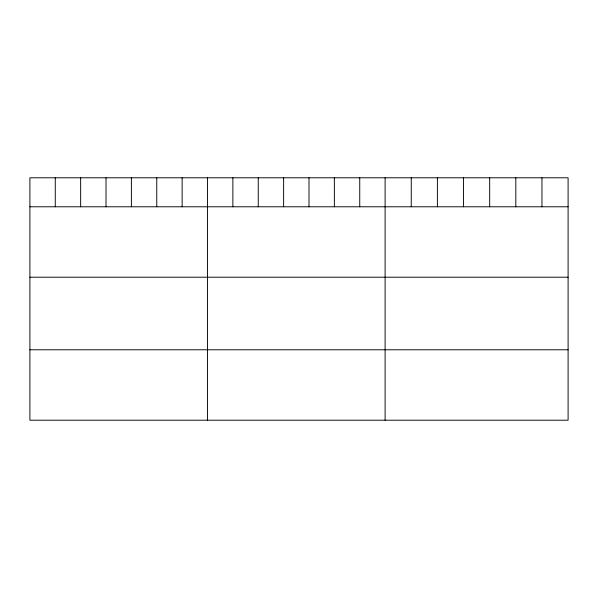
<?xml version="1.0" encoding="UTF-8"?>
<svg xmlns="http://www.w3.org/2000/svg" width="598" height="598" viewBox="0 0 598 598"><rect width="100%" height="100%" fill="white"/><g stroke="black" fill="none" stroke-linecap="round" stroke-linejoin="round"><path stroke-width="0.9" d="M568.1 206.781L568.1 420.207L29.9 420.207L29.9 177.793L568.1 177.793L568.1 206.781L29.9 206.781M29.9 277.21L568.1 277.21M29.9 349.778L568.1 349.778M541.96 177.793L541.96 206.781M515.82 177.793L515.82 206.781M489.68 177.793L489.68 206.781M463.532 177.793L463.532 206.781M437.392 177.793L437.392 206.781M411.252 177.793L411.252 206.781M385.112 177.793L385.112 420.207M359.742 177.793L359.742 206.781M334.364 177.793L334.364 206.781M308.994 177.793L308.994 206.781M283.624 177.793L283.624 206.781M258.254 177.793L258.254 206.781M232.876 177.793L232.876 206.781M207.506 177.793L207.506 420.207M182.136 177.793L182.136 206.781M156.758 177.793L156.758 206.781M131.388 177.793L131.388 206.781M106.018 177.793L106.018 206.781M80.648 177.793L80.648 206.781M55.27 177.793L55.27 206.781"/></g></svg>
